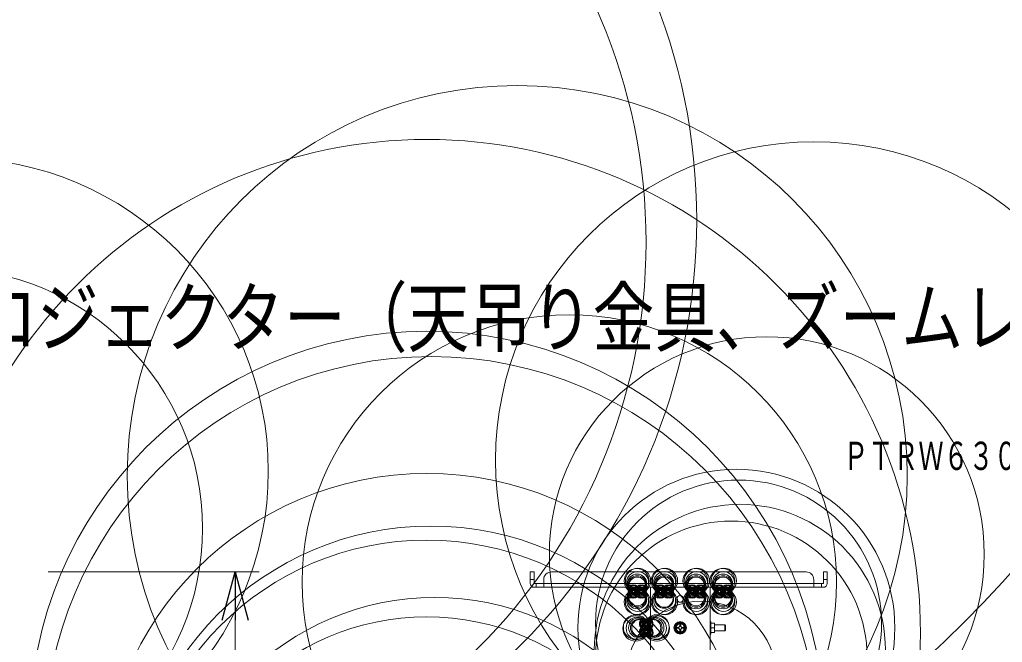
# Model space of a CAD drawing. Units: millimetres, scale not verified. Extents: x -83 to 96, y -150 to 192.
# Drawn here: x -14.3 to 36.7, y 38 to 70.3 of the extents above; entities that cross this region are included whole.
import ezdxf
from ezdxf.enums import TextEntityAlignment as Align

# ---------------------------------------------------------------- set-up
doc = ezdxf.new("R2010")
doc.units = ezdxf.units.MM
doc.header["$LTSCALE"] = 0.125
for name, color, linetype in [('0-0_0', 7, 'Continuous'), ('0-1_MOJI1', 7, 'Continuous'), ('0-3_TOUROKU', 7, 'Continuous')]:
    doc.layers.add(name, color=color, linetype=linetype)
doc.layers.add('0-4_SUNPO', color=3, linetype='Continuous', lineweight=18)
doc.layers.add('0-5_GAIKEI', color=1, linetype='Continuous', lineweight=18)
doc.styles.add('ＭＳ ゴシック', font='')
doc.styles.get('ＭＳ ゴシック').set_extended_font_data('MS Gothic')

# ---------------------------------------------------------------- blocks, each defined once
blk = doc.blocks.new('_Open30')
at = {"layer": '0-0_0'}
blk.add_line((0, 0), (-1, 0), dxfattribs=at)
blk.add_lwpolyline([(-1, 0.26795), (0, 0), (-1, -0.26795)], dxfattribs=at)
blk = doc.blocks.new('D2')
at = {"layer": '0-4_SUNPO'}
for p, q in [((51.9869, 103.158), (62.9273, 103.158)), ((61.6773, 100.658), (61.6773, 72.3578))]:
    blk.add_line(p, q, dxfattribs=at)
at = {"layer": '0-4_SUNPO', "xscale": 2.5, "yscale": 2.5, "rotation": 90}
blk.add_blockref('_Open30', (61.6773, 103.158), dxfattribs=at)

msp = doc.modelspace()

# ---------------------------------------------------------------- linework, layer by layer
at = {"layer": '0-5_GAIKEI', "color": 7}
for p, q in [((12.178, 41.6584), (12.178, 41.0584)), ((12.178, 41.6584), (12.378, 41.6584)), ((12.378, 41.0584), (12.378, 41.6584)), ((26.478, 41.6584), (13.278, 41.6584)), ((27.378, 41.6584), (27.578, 41.6584)), ((27.378, 41.6584), (27.378, 41.0584)), ((27.578, 41.6584), (27.578, 41.0584)), ((12.378, 41.0584), (27.378, 41.0584)), ((27.378, 40.8584), (12.378, 40.8584)), ((12.878, 41.2584), (12.878, 40.8584)), ((17.403, 40.8584), (17.403, 40.8084)), ((18.053, 40.8084), (17.403, 40.8084)), ((17.4542, 40.8009), (17.4542, 40.7509)), ((18.003, 40.8009), (17.4542, 40.8009)), ((18.003, 40.7509), (18.003, 40.8009)), ((18.053, 40.8084), (18.053, 40.8584)), ((18.408, 36.7584), (18.408, 40.8584)), ((18.803, 40.8584), (18.803, 40.8084)), ((19.453, 40.8084), (18.803, 40.8084)), ((18.8542, 40.8009), (18.8542, 40.7509)), ((19.403, 40.8009), (18.8542, 40.8009)), ((19.403, 40.7509), (19.403, 40.8009)), ((19.453, 40.8084), (19.453, 40.8584)), ((20.453, 40.8584), (20.453, 40.8084)), ((21.103, 40.8084), (20.453, 40.8084)), ((20.5042, 40.8009), (20.5042, 40.7509)), ((21.053, 40.8009), (20.5042, 40.8009)), ((21.053, 40.7509), (21.053, 40.8009)), ((21.103, 40.8084), (21.103, 40.8584)), ((21.498, 40.8584), (21.498, 36.7584)), ((21.853, 40.8584), (21.853, 40.8084)), ((22.503, 40.8084), (21.853, 40.8084)), ((21.9042, 40.8009), (21.9042, 40.7509)), ((22.453, 40.8009), (21.9042, 40.8009)), ((22.453, 40.7509), (22.453, 40.8009)), ((22.503, 40.8084), (22.503, 40.8584)), ((26.878, 40.8584), (26.878, 41.2584)), ((17.478, 40.7434), (17.4393, 40.721)), ((17.4393, 40.721), (17.4393, 40.5657)), ((17.4393, 40.5657), (17.478, 40.5434)), ((18.003, 40.7509), (17.4542, 40.7509)), ((17.478, 40.7434), (17.978, 40.7434)), ((17.978, 40.5434), (17.478, 40.5434)), ((18.0167, 40.721), (17.978, 40.7434)), ((17.978, 40.5434), (18.0167, 40.5657)), ((18.0167, 40.721), (18.0167, 40.5657)), ((18.878, 40.7434), (18.8393, 40.721)), ((18.8393, 40.721), (18.8393, 40.5657)), ((18.8393, 40.5657), (18.878, 40.5434)), ((19.403, 40.7509), (18.8542, 40.7509)), ((18.878, 40.7434), (19.378, 40.7434)), ((19.378, 40.5434), (18.878, 40.5434)), ((19.4167, 40.721), (19.378, 40.7434)), ((19.378, 40.5434), (19.4167, 40.5657)), ((19.4167, 40.721), (19.4167, 40.5657)), ((20.528, 40.7434), (20.4893, 40.721)), ((20.4893, 40.721), (20.4893, 40.5657)), ((20.4893, 40.5657), (20.528, 40.5434)), ((21.053, 40.7509), (20.5042, 40.7509)), ((20.528, 40.7434), (21.028, 40.7434)), ((21.028, 40.5434), (20.528, 40.5434)), ((21.0667, 40.721), (21.028, 40.7434)), ((21.028, 40.5434), (21.0667, 40.5657)), ((21.0667, 40.721), (21.0667, 40.5657)), ((21.928, 40.7434), (21.8893, 40.721)), ((21.8893, 40.721), (21.8893, 40.5657)), ((21.8893, 40.5657), (21.928, 40.5434)), ((22.453, 40.7509), (21.9042, 40.7509)), ((21.928, 40.7434), (22.428, 40.7434)), ((22.428, 40.5434), (21.928, 40.5434)), ((22.4667, 40.721), (22.428, 40.7434)), ((22.428, 40.5434), (22.4667, 40.5657)), ((22.4667, 40.721), (22.4667, 40.5657)), ((18.1153, 39.047), (18.093, 39.0084)), ((18.093, 38.5084), (18.093, 39.0084)), ((18.2707, 39.047), (18.1153, 39.047)), ((18.293, 39.0084), (18.2707, 39.047)), ((18.293, 39.0084), (18.293, 38.5084)), ((18.3505, 39.0334), (18.3005, 39.0334)), ((18.3005, 38.4845), (18.3005, 39.0334)), ((18.3505, 38.4845), (18.3505, 39.0334)), ((18.408, 39.0834), (18.358, 39.0834)), ((18.358, 38.4334), (18.358, 39.0834)), ((21.538, 39.0834), (21.498, 39.0834)), ((21.538, 38.4334), (21.538, 39.0834)), ((21.538, 39.0084), (21.738, 39.0084)), ((21.738, 38.5083), (21.738, 39.0084)), ((22.268, 38.9084), (21.738, 38.9084)), ((22.293, 38.8834), (22.268, 38.9084)), ((22.293, 38.6334), (22.293, 38.8834)), ((18.093, 38.5084), (18.1153, 38.4697)), ((18.2707, 38.4697), (18.1153, 38.4697)), ((18.2707, 38.4697), (18.293, 38.5084)), ((18.3505, 38.4845), (18.3005, 38.4845)), ((18.358, 38.4334), (18.408, 38.4334)), ((21.498, 38.4334), (21.538, 38.4334)), ((21.538, 38.5084), (21.738, 38.5084)), ((21.738, 38.5083), (21.538, 38.5083)), ((21.738, 38.6084), (22.268, 38.6084)), ((22.268, 38.6084), (22.293, 38.6334))]:
    msp.add_line(p, q, dxfattribs=at)
at = {"layer": '0-5_GAIKEI'}
for p, q in [((12.378, 41.2584), (12.178, 41.2584)), ((12.478, 40.8584), (12.478, 41.0584)), ((17.578, 40.8084), (17.578, 40.8009)), ((17.878, 40.8009), (17.878, 40.8084)), ((18.978, 40.8084), (18.978, 40.8009)), ((19.278, 40.8009), (19.278, 40.8084)), ((20.628, 40.8084), (20.628, 40.8009)), ((20.928, 40.8009), (20.928, 40.8084)), ((22.028, 40.8084), (22.028, 40.8009)), ((22.328, 40.8009), (22.328, 40.8084)), ((27.278, 41.0584), (27.278, 40.8584)), ((27.578, 41.2584), (27.378, 41.2584)), ((17.578, 40.7509), (17.578, 40.7434)), ((17.5837, 40.721), (17.5837, 40.5657)), ((17.8723, 40.721), (17.8723, 40.5657)), ((17.878, 40.7434), (17.878, 40.7509)), ((18.978, 40.7509), (18.978, 40.7434)), ((18.9837, 40.721), (18.9837, 40.5657)), ((19.2723, 40.721), (19.2723, 40.5657)), ((19.278, 40.7434), (19.278, 40.7509)), ((20.628, 40.7509), (20.628, 40.7434)), ((20.6337, 40.721), (20.6337, 40.5657)), ((20.9223, 40.721), (20.9223, 40.5657)), ((20.928, 40.7434), (20.928, 40.7509)), ((22.028, 40.7509), (22.028, 40.7434)), ((22.0337, 40.721), (22.0337, 40.5657)), ((22.3223, 40.721), (22.3223, 40.5657)), ((22.328, 40.7434), (22.328, 40.7509)), ((18.2707, 38.9027), (18.1153, 38.9027)), ((18.3005, 38.9084), (18.293, 38.9084)), ((18.358, 38.9084), (18.3505, 38.9084)), ((19.953, 39.047), (19.703, 38.9027)), ((19.703, 38.9027), (19.703, 38.614)), ((19.848, 38.7834), (19.778, 38.7834)), ((19.778, 38.7834), (19.778, 38.7334)), ((19.7815, 38.7798), (19.778, 38.7834)), ((19.7815, 38.7369), (19.778, 38.7334)), ((19.778, 38.7334), (19.848, 38.7334)), ((19.848, 38.7786), (19.848, 38.7834)), ((19.848, 38.7381), (19.848, 38.7334)), ((19.9315, 38.9298), (19.928, 38.9334)), ((19.928, 38.9334), (19.928, 38.8634)), ((19.978, 38.9334), (19.928, 38.9334)), ((19.9328, 38.8634), (19.928, 38.8634)), ((20.203, 38.9027), (19.953, 39.047)), ((19.9732, 38.8634), (19.978, 38.8634)), ((19.9745, 38.9298), (19.978, 38.9334)), ((19.978, 38.8634), (19.978, 38.9334)), ((20.128, 38.7834), (20.058, 38.7834)), ((20.058, 38.7786), (20.058, 38.7834)), ((20.058, 38.7381), (20.058, 38.7334)), ((20.058, 38.7334), (20.128, 38.7334)), ((20.1245, 38.7798), (20.128, 38.7834)), ((20.1245, 38.7369), (20.128, 38.7334)), ((20.128, 38.7334), (20.128, 38.7834)), ((20.203, 38.614), (20.203, 38.9027)), ((21.538, 38.7583), (21.738, 38.7583)), ((22.268, 38.9084), (22.268, 38.6084)), ((18.2707, 38.614), (18.1153, 38.614)), ((18.293, 38.6084), (18.3005, 38.6084)), ((18.3505, 38.6084), (18.358, 38.6084)), ((19.703, 38.614), (19.953, 38.4697)), ((19.9328, 38.6534), (19.928, 38.6534)), ((19.928, 38.6534), (19.928, 38.5834)), ((19.9315, 38.5869), (19.928, 38.5834)), ((19.928, 38.5834), (19.978, 38.5834)), ((19.953, 38.4697), (20.203, 38.614)), ((19.9732, 38.6534), (19.978, 38.6534)), ((19.9745, 38.5869), (19.978, 38.5834)), ((19.978, 38.5834), (19.978, 38.6534))]:
    msp.add_line(p, q, dxfattribs=at)
for centre, radius in [((6.8478, 102.2484), 89.5875), ((-7.4769, 81.2148), 59.6214), ((6.7821, 71.478), 58.7413), ((-10.3004, 59.8838), 31.1097), ((6.7921, 51.4613), 38.6487), ((-11.5656, 58.7333), 29.7486), ((11.5044, 46.6446), 20.2158), ((6.8173, 38.4794), 25.5906), ((26.8804, 47.4495), 16.4978), ((-17.6163, 46.8808), 16.2164), ((-18.2916, 43.9154), 13.4835), ((14.2053, 41.1305), 13.8489), ((6.8125, 33.5472), 20.5824), ((24.4417, 42.5699), 11.2722), ((7.0528, 32.7795), 20.0418), ((22.8646, 38.7592), 8.2167), ((6.8195, 29.9003), 16.8593), ((22.9774, 39.0045), 7.4131), ((23.0445, 37.6171), 7.543), ((7.0252, 28.4228), 15.609), ((22.6041, 37.2564), 7.0359), ((6.8026, 28.2116), 15.0949), ((17.6923, 41.1871), 0.6469), ((17.7654, 41.1933), 0.6533), ((19.0923, 41.1871), 0.6469), ((19.1654, 41.1933), 0.6533), ((20.7423, 41.1871), 0.6469), ((20.8154, 41.1933), 0.6533), ((22.1423, 41.1871), 0.6469), ((22.2154, 41.1933), 0.6533), ((17.7459, 41.1099), 0.5677), ((17.722, 41.0425), 0.4993), ((17.7296, 41.0016), 0.4583), ((17.7278, 40.9681), 0.4248), ((19.1459, 41.1099), 0.5677), ((19.122, 41.0425), 0.4993), ((19.1296, 41.0016), 0.4583), ((19.1278, 40.9681), 0.4248), ((20.7959, 41.1099), 0.5677), ((20.772, 41.0425), 0.4993), ((20.7796, 41.0016), 0.4583), ((20.7778, 40.9681), 0.4248), ((22.1959, 41.1099), 0.5677), ((22.172, 41.0425), 0.4993), ((22.1796, 41.0016), 0.4583), ((22.1778, 40.9681), 0.4248), ((17.4704, 40.7615), 0.2262), ((17.5543, 40.7645), 0.2296), ((17.4962, 40.7079), 0.1667), ((17.5424, 40.7421), 0.2043), ((17.5278, 40.7101), 0.1692), ((17.5174, 40.6811), 0.1384), ((17.5082, 40.6713), 0.1282), ((17.5118, 40.6546), 0.1112), ((17.5113, 40.6529), 0.1095), ((17.9034, 40.7615), 0.2262), ((17.9873, 40.7645), 0.2296), ((17.9293, 40.7079), 0.1667), ((17.9754, 40.7421), 0.2043), ((17.9609, 40.7101), 0.1692), ((17.9504, 40.6811), 0.1384), ((17.9413, 40.6713), 0.1282), ((17.9448, 40.6546), 0.1112), ((17.9443, 40.6529), 0.1095), ((18.8704, 40.7615), 0.2262), ((18.9543, 40.7645), 0.2296), ((18.8962, 40.7079), 0.1667), ((18.9424, 40.7421), 0.2043), ((18.9278, 40.7101), 0.1692), ((18.9174, 40.6811), 0.1384), ((18.9082, 40.6713), 0.1282), ((18.9118, 40.6546), 0.1112), ((18.9113, 40.6529), 0.1095), ((19.3034, 40.7615), 0.2262), ((19.3873, 40.7645), 0.2296), ((19.3293, 40.7079), 0.1667), ((19.3754, 40.7421), 0.2043), ((19.3609, 40.7101), 0.1692), ((19.3504, 40.6811), 0.1384), ((19.3413, 40.6713), 0.1282), ((19.3448, 40.6546), 0.1112), ((19.3443, 40.6529), 0.1095), ((20.5204, 40.7615), 0.2262), ((20.6043, 40.7645), 0.2296), ((20.5462, 40.7079), 0.1667), ((20.5924, 40.7421), 0.2043), ((20.5778, 40.7101), 0.1692), ((20.5674, 40.6811), 0.1384), ((20.5582, 40.6713), 0.1282), ((20.5618, 40.6546), 0.1112), ((20.5613, 40.6529), 0.1095), ((20.9534, 40.7615), 0.2262), ((21.0373, 40.7645), 0.2296), ((20.9793, 40.7079), 0.1667), ((21.0254, 40.7421), 0.2043), ((21.0109, 40.7101), 0.1692), ((21.0004, 40.6811), 0.1384), ((20.9913, 40.6713), 0.1282), ((20.9948, 40.6546), 0.1112), ((20.9943, 40.6529), 0.1095), ((21.9204, 40.7615), 0.2262), ((22.0043, 40.7645), 0.2296), ((21.9462, 40.7079), 0.1667), ((21.9924, 40.7421), 0.2043), ((21.9778, 40.7101), 0.1692), ((21.9674, 40.6811), 0.1384), ((21.9582, 40.6713), 0.1282), ((21.9618, 40.6546), 0.1112), ((21.9613, 40.6529), 0.1095), ((22.3534, 40.7615), 0.2262), ((22.4373, 40.7645), 0.2296), ((22.3793, 40.7079), 0.1667), ((22.4254, 40.7421), 0.2043), ((22.4109, 40.7101), 0.1692), ((22.4004, 40.6811), 0.1384), ((22.3913, 40.6713), 0.1282), ((22.3948, 40.6546), 0.1112), ((22.3943, 40.6529), 0.1095), ((7.2239, 26.4949), 13.833), ((17.6923, 40.0996), 0.6469), ((17.7654, 40.0935), 0.6533), ((17.7459, 40.1769), 0.5677), ((17.722, 40.2442), 0.4993), ((17.4704, 40.5252), 0.2262), ((17.7296, 40.2851), 0.4583), ((17.7278, 40.3186), 0.4248), ((17.5543, 40.5222), 0.2296), ((17.4962, 40.5788), 0.1667), ((17.5424, 40.5446), 0.2043), ((17.5278, 40.5766), 0.1692), ((17.5174, 40.6056), 0.1384), ((17.5082, 40.6154), 0.1282), ((17.5118, 40.6321), 0.1112), ((17.5113, 40.6338), 0.1095), ((17.9034, 40.5252), 0.2262), ((17.9873, 40.5222), 0.2296), ((17.9293, 40.5788), 0.1667), ((17.9754, 40.5446), 0.2043), ((17.9609, 40.5766), 0.1692), ((17.9504, 40.6056), 0.1384), ((17.9413, 40.6154), 0.1282), ((17.9448, 40.6321), 0.1112), ((17.9443, 40.6338), 0.1095), ((19.0923, 40.0996), 0.6469), ((19.1654, 40.0935), 0.6533), ((19.1459, 40.1769), 0.5677), ((19.1245, 40.259), 0.4843), ((18.8704, 40.5252), 0.2262), ((19.1296, 40.2851), 0.4583), ((18.9543, 40.5222), 0.2296), ((18.8962, 40.5788), 0.1667), ((18.9424, 40.5446), 0.2043), ((18.9278, 40.5766), 0.1692), ((18.9174, 40.6056), 0.1384), ((18.9101, 40.6219), 0.1215), ((18.9118, 40.6321), 0.1112), ((19.3034, 40.5252), 0.2262), ((19.3873, 40.5222), 0.2296), ((19.3293, 40.5788), 0.1667), ((19.3754, 40.5446), 0.2043), ((19.3609, 40.5766), 0.1692), ((19.3504, 40.6056), 0.1384), ((19.3413, 40.6154), 0.1282), ((19.3448, 40.6321), 0.1112), ((19.3443, 40.6338), 0.1095), ((19.953, 40.2584), 0.175), ((20.7423, 40.0996), 0.6469), ((20.8154, 40.0935), 0.6533), ((20.7959, 40.1769), 0.5677), ((20.772, 40.2442), 0.4993), ((20.5204, 40.5252), 0.2262), ((20.7796, 40.2851), 0.4583), ((20.7778, 40.3186), 0.4248), ((20.6043, 40.5222), 0.2296), ((20.5462, 40.5788), 0.1667), ((20.5924, 40.5446), 0.2043), ((20.5778, 40.5766), 0.1692), ((20.5674, 40.6056), 0.1384), ((20.5582, 40.6154), 0.1282), ((20.5618, 40.6321), 0.1112), ((20.5613, 40.6338), 0.1095), ((20.9534, 40.5252), 0.2262), ((21.0373, 40.5222), 0.2296), ((20.9793, 40.5788), 0.1667), ((21.0254, 40.5446), 0.2043), ((21.0109, 40.5766), 0.1692), ((21.0004, 40.6056), 0.1384), ((20.9913, 40.6154), 0.1282), ((20.9948, 40.6321), 0.1112), ((20.9943, 40.6338), 0.1095), ((22.1423, 40.0996), 0.6469), ((22.2154, 40.0935), 0.6533), ((22.1959, 40.1769), 0.5677), ((22.172, 40.2442), 0.4993), ((21.9204, 40.5252), 0.2262), ((22.1796, 40.2851), 0.4583), ((22.1778, 40.3186), 0.4248), ((22.0043, 40.5222), 0.2296), ((21.9462, 40.5788), 0.1667), ((21.9924, 40.5446), 0.2043), ((21.9778, 40.5766), 0.1692), ((21.9674, 40.6056), 0.1384), ((21.9582, 40.6154), 0.1282), ((21.9618, 40.6321), 0.1112), ((21.9613, 40.6338), 0.1095), ((22.3534, 40.5252), 0.2262), ((22.4373, 40.5222), 0.2296), ((22.3793, 40.5788), 0.1667), ((22.4254, 40.5446), 0.2043), ((22.4109, 40.5766), 0.1692), ((22.4004, 40.6056), 0.1384), ((22.3913, 40.6154), 0.1282), ((22.3948, 40.6321), 0.1112), ((22.3943, 40.6338), 0.1095), ((21.0443, 36.2597), 3.8775), ((6.8111, 26.2575), 13.0646), ((17.6407, 38.7203), 0.6558), ((17.6512, 38.7934), 0.645), ((17.7217, 38.7393), 0.5727), ((17.7861, 38.7655), 0.5072), ((18.0748, 39.016), 0.2262), ((18.3112, 39.016), 0.2262), ((18.7453, 38.7203), 0.6558), ((18.7349, 38.7934), 0.645), ((18.6644, 38.7393), 0.5727), ((18.6, 38.7655), 0.5072), ((17.8328, 38.7567), 0.4602), ((17.8655, 38.7587), 0.4275), ((18.0719, 38.9321), 0.2296), ((18.0719, 38.4991), 0.2296), ((18.0748, 38.583), 0.2262), ((18.0942, 38.9439), 0.2043), ((18.1262, 38.9585), 0.1692), ((18.1285, 38.9901), 0.1667), ((18.1285, 38.5571), 0.1667), ((18.1552, 38.969), 0.1384), ((18.1651, 38.9781), 0.1282), ((18.1818, 38.9745), 0.1112), ((18.1835, 38.975), 0.1095), ((18.3142, 38.9321), 0.2296), ((18.3142, 38.4991), 0.2296), ((18.3112, 38.583), 0.2262), ((18.2918, 38.9439), 0.2043), ((18.2598, 38.9585), 0.1692), ((18.2576, 38.9901), 0.1667), ((18.2576, 38.5571), 0.1667), ((18.2308, 38.969), 0.1384), ((18.2209, 38.9781), 0.1282), ((18.5532, 38.7567), 0.4602), ((18.5205, 38.7587), 0.4275), ((18.2042, 38.9745), 0.1112), ((18.2026, 38.975), 0.1095), ((19.953, 38.7584), 0.325), ((19.953, 38.7584), 0.25), ((19.953, 38.7584), 0.2125), ((19.953, 38.7584), 0.2094), ((18.0942, 38.5109), 0.2043), ((18.1262, 38.5255), 0.1692), ((18.1552, 38.5359), 0.1384), ((18.1651, 38.5451), 0.1282), ((18.1818, 38.5415), 0.1112), ((18.1835, 38.542), 0.1095), ((18.2918, 38.5109), 0.2043), ((18.2598, 38.5255), 0.1692), ((18.2308, 38.5359), 0.1384), ((18.2209, 38.5451), 0.1282), ((18.2042, 38.5415), 0.1112), ((18.2026, 38.542), 0.1095)]:
    msp.add_circle(centre, radius, dxfattribs=at)
at = {"layer": '0-5_GAIKEI', "color": 7}
for centre, radius, start, end in [((13.278, 41.2584), 0.4, 90, 180), ((26.478, 41.2584), 0.4, 0, 90), ((12.378, 41.0584), 0.2, 180, 270), ((27.378, 41.0584), 0.2, 270, 0)]:
    msp.add_arc(centre, radius, start, end, dxfattribs=at)
at = {"layer": '0-5_GAIKEI'}
for centre, radius, start, end in [((19.953, 38.7584), 0.275, 155.38001, 204.61999), ((19.953, 38.7584), 0.275, 95.38002, 144.61998), ((10.8825, 38.7584), 8.899, 359.86168, 0.13832), ((27.0572, 421.8614), 383.1507, 268.91195, 268.92189), ((27.0572, -344.3447), 383.1507, 91.07811, 91.08805), ((19.848, 38.8634), 0.08, 270, 0), ((19.8496, 38.8631), 0.0845, 268.93776, 284.41704), ((19.8496, 38.6537), 0.0845, 75.57847, 91.06673), ((19.848, 38.6534), 0.08, 0, 90), ((19.953, 38.7584), 0.0855, 164.48357, 195.51643), ((19.8499, 38.8615), 0.0828, 284.47367, 345.52633), ((19.8499, 38.6553), 0.0828, 14.47367, 75.52633), ((19.8483, 38.8618), 0.0845, 345.57847, 1.06673), ((19.953, 38.7584), 0.0855, 74.48357, 105.51643), ((19.953, 47.8289), 8.899, 269.86168, 270.13832), ((-363.1501, 31.6542), 383.1507, 1.07811, 1.08805), ((20.0577, 38.8618), 0.0845, 178.93776, 194.41704), ((403.0561, 31.6542), 383.1507, 178.91195, 178.92189), ((20.0561, 38.8615), 0.0828, 194.47367, 255.52633), ((20.0561, 38.6553), 0.0828, 104.47367, 165.52633), ((20.058, 38.8634), 0.08, 180, 270), ((20.058, 38.6534), 0.08, 90, 180), ((19.953, 38.7584), 0.275, 35.38003, 84.61997), ((19.953, 38.7584), 0.0855, 344.48357, 15.51643), ((20.0564, 38.863), 0.0845, 255.57847, 271.06673), ((20.0564, 38.6536), 0.0845, 88.93776, 104.41704), ((12.8488, 421.8614), 383.1507, 271.07811, 271.08805), ((12.8488, -344.3447), 383.1507, 88.91195, 88.92189), ((29.0235, 38.7584), 8.899, 179.86168, 180.13832), ((19.953, 38.7584), 0.275, 335.38004, 24.61996), ((19.953, 38.7584), 0.275, 215.38002, 264.78409), ((19.953, 38.7584), 0.0855, 254.48357, 285.51643), ((19.8483, 38.6549), 0.0845, 358.93776, 14.41704), ((-363.1501, 45.8625), 383.1507, 358.91195, 358.92189), ((19.953, 29.6879), 8.899, 89.86168, 90.13832), ((20.0577, 38.6549), 0.0845, 165.57847, 181.06673), ((403.0561, 45.8625), 383.1507, 181.07811, 181.08805), ((19.953, 38.7584), 0.275, 275.21591, 324.61997)]:
    msp.add_arc(centre, radius, start, end, dxfattribs=at)

# ---------------------------------------------------------------- block references
at = {"layer": '0-4_SUNPO'}
msp.add_blockref('D2', (-64.7951, -61.4996), dxfattribs=at)

# ---------------------------------------------------------------- texts
at = {"layer": '0-1_MOJI1', "style": 'ＭＳ ゴシック', "width": 0.8}
msp.add_text('ＤＬＰ方式プロジェクター（天吊り金具、ズームレンズ付）', height=2.933, dxfattribs=at).set_placement((-35.7951, 52.5004), align=Align.BOTTOM_LEFT)
at = {"layer": '0-3_TOUROKU', "style": 'ＭＳ ゴシック', "width": 0.65}
msp.add_text('ＰＴＲＷ６３０ＪＷ＿ＪＢ＋ＥＴＰＫＤ１３０Ｂ', height=1.466, dxfattribs=at).set_placement((28.4049, 46.5004), align=Align.BOTTOM_LEFT)

doc.saveas('drawing.dxf')
